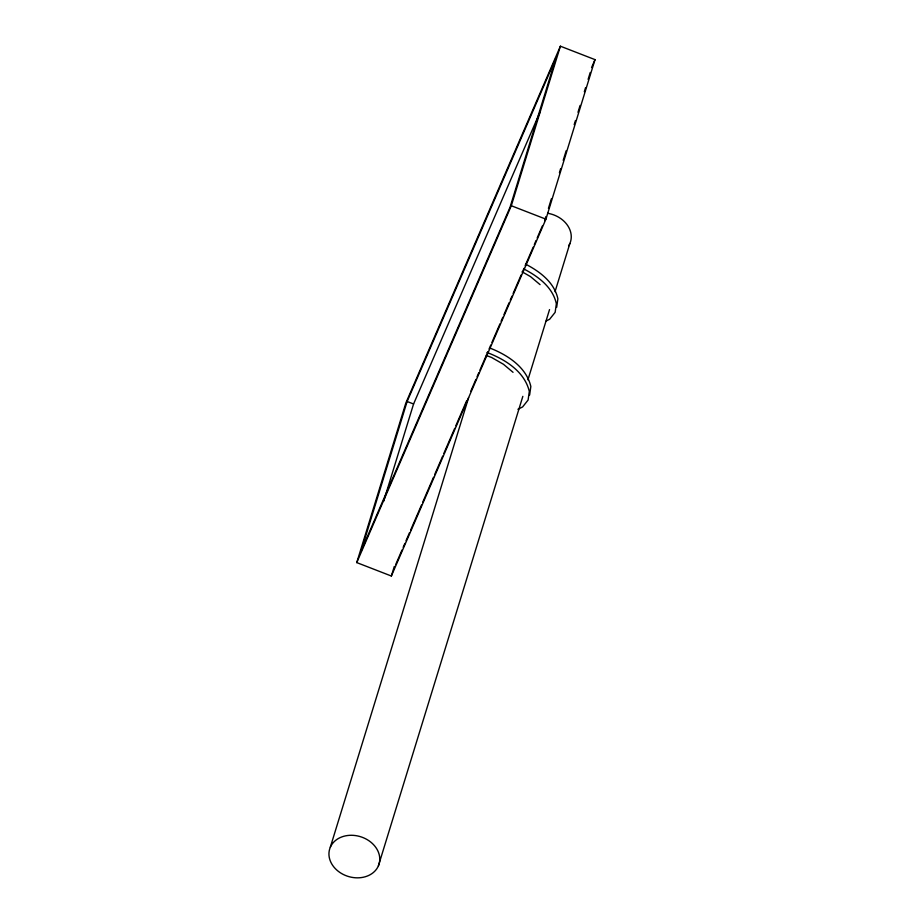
<?xml version="1.0" encoding="UTF-8"?>
<svg xmlns="http://www.w3.org/2000/svg" width="924" height="924" viewBox="0 0 924 924"><rect width="100%" height="100%" fill="white"/><g stroke="black" fill="none" stroke-linecap="round" stroke-linejoin="round"><path stroke-width="1.39" d="M529.625 395.056L530.838 386.475C526.276 366.932 507.38 354.92 489.824 348.013M556.664 307.38L557.877 298.798C554.365 282.317 539.708 271.483 525.56 264.114M356.756 562.589L405.832 403.037L560.394 46.2L595.01 59.633L545.922 219.173L391.36 576.022L356.756 562.589L511.307 205.74L560.394 46.2M407.126 401.501L361.099 551.097L510.025 207.288L556.04 57.692L407.126 401.501L413.571 403.996L383.587 501.443M391.36 576.022L394.329 566.389M330.318 847.227L468.641 397.597M544.629 220.72L545.899 216.597M548.429 208.374L551.385 198.764M559.413 172.684L560.672 168.572M563.213 160.337L566.169 150.727M574.185 124.648L575.456 120.536M577.985 112.301L580.099 105.44M584.314 91.719L585.585 87.595M588.114 79.36L590.228 72.499M378.39 865.892A25.826 20.813 17.1 0 0 349.515 835.331A25.826 20.813 17.1 0 0 335.158 868.468A25.826 20.813 17.1 0 0 378.39 865.892L522.845 396.35M527.927 379.822L549.537 309.598M555.035 291.695L569.865 243.497M413.571 403.996L540.147 111.769M591.568 67.567L595.01 59.633M395.715 564.529L402.021 549.976M403.164 547.331L404.885 543.37M406.029 540.725L409.459 532.79M410.614 530.145L421.494 505.024M422.638 502.379L433.518 477.258M434.661 474.613L442.688 456.098M443.832 453.453L454.712 428.332M455.855 425.687L466.736 400.554M470.743 391.302L475.906 379.394M477.05 376.761L478.771 372.788M479.914 370.143L487.93 351.628M489.073 348.983L490.794 345.022M491.938 342.377L499.953 323.862M501.108 321.217L502.818 317.255M503.973 314.61L509.124 302.702M510.267 300.057L511.988 296.096M513.132 293.451L521.148 274.936M522.291 272.291L524.012 268.318M525.155 265.685L533.183 247.17M534.326 244.525L536.047 240.552M537.191 237.907L542.342 226.01M546.13 321.021L549.63 319.265L555.139 312.347L556.352 303.765C552.841 287.283 538.184 276.449 524.035 269.08M517.925 409.286L522.603 406.941L528.101 400.023L529.313 391.441C524.589 371.448 505.07 359.355 487.052 352.494M486.29 355.451L491.58 357.473L503.476 364.287L513.039 372.314M511.307 205.74L545.922 219.173M522.187 271.841L530.515 276.611L540.066 284.638M547.609 213.271A25.826 20.813 17.1 0 1 568.583 245.923"/></g></svg>
